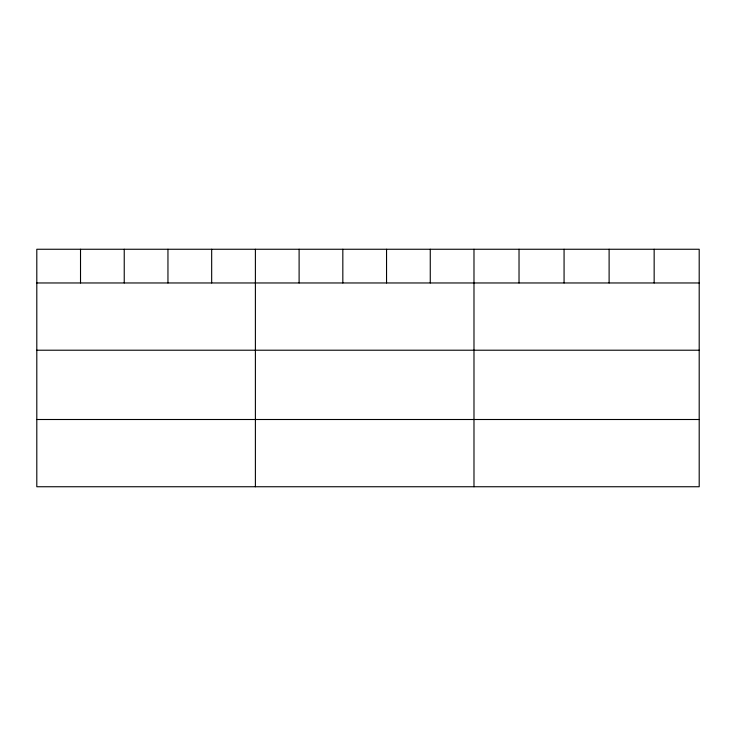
<?xml version="1.0" encoding="UTF-8"?>
<svg xmlns="http://www.w3.org/2000/svg" width="736" height="736" viewBox="0 0 736 736"><rect width="100%" height="100%" fill="white"/><g stroke="black" fill="none" stroke-linecap="round" stroke-linejoin="round"><path stroke-width="1.1" d="M699.2 282.964L699.2 486.744L36.8 486.744L36.8 249.256L699.2 249.256L699.2 282.964L36.8 282.964M36.8 350.216L699.2 350.216M36.8 419.502L699.2 419.502M654.157 249.256L654.157 282.964M609.114 249.256L609.114 282.964M564.07 249.256L564.07 282.964M519.027 249.256L519.027 282.964M473.984 249.256L473.984 486.744M430.266 249.256L430.266 282.964M386.547 249.256L386.547 282.964M342.829 249.256L342.829 282.964M299.11 249.256L299.11 282.964M255.392 249.256L255.392 486.744M211.674 249.256L211.674 282.964M167.955 249.256L167.955 282.964M124.237 249.256L124.237 282.964M80.518 249.256L80.518 282.964"/></g></svg>
